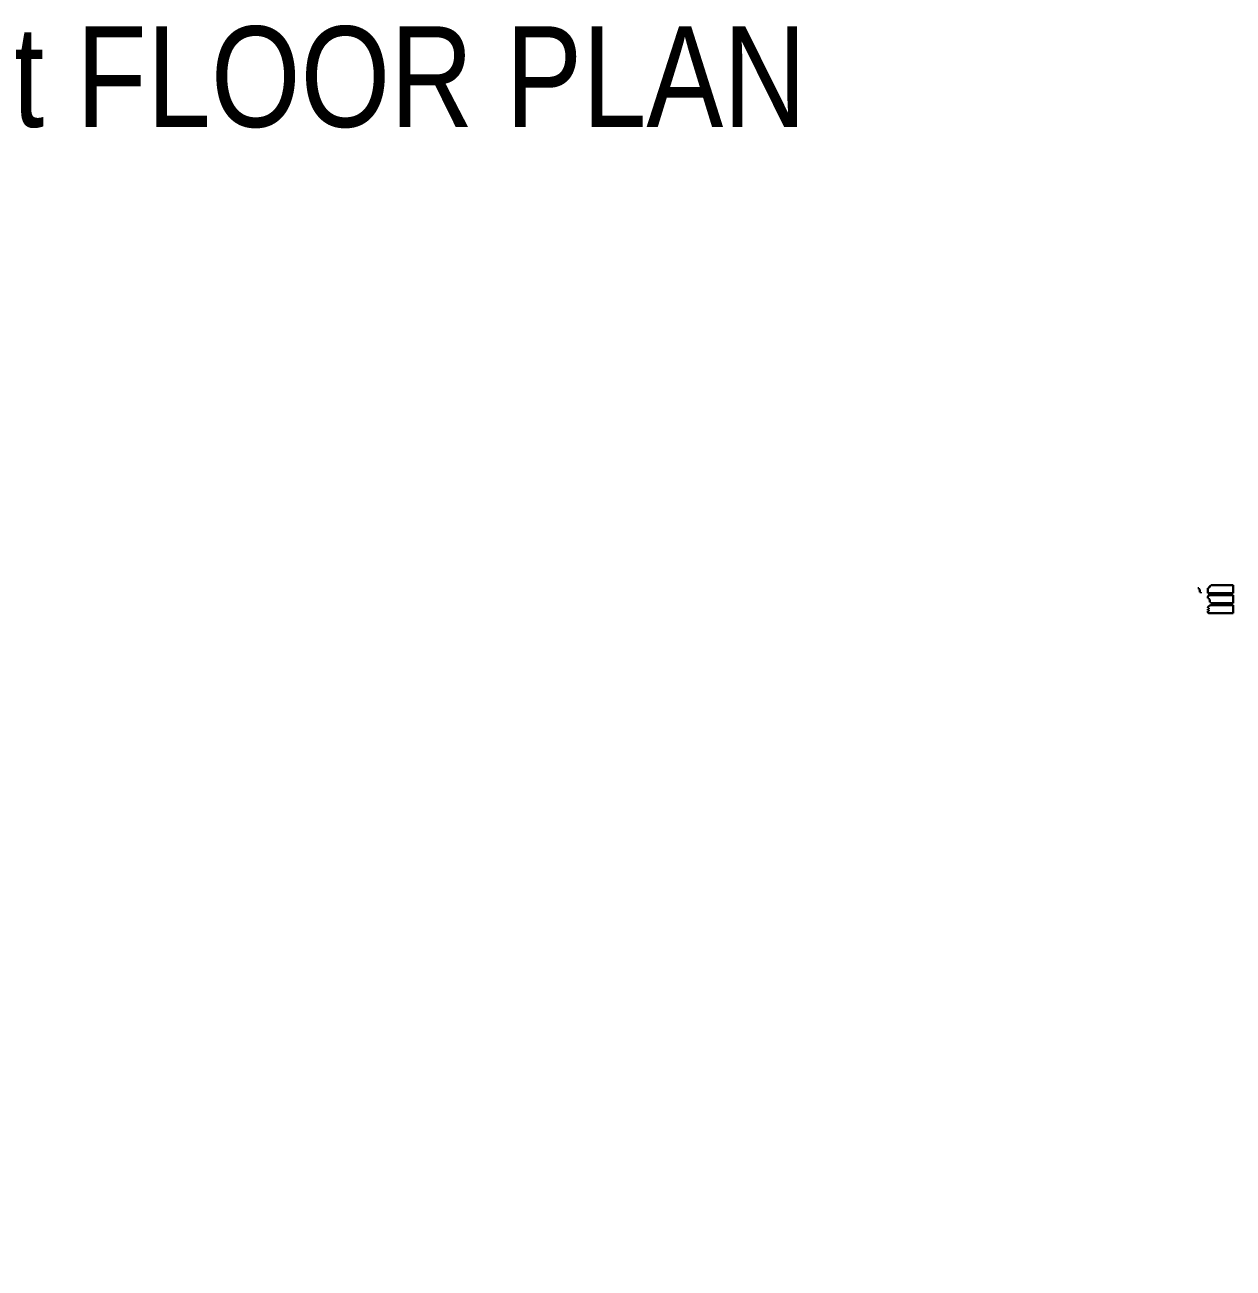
# Model space of a CAD drawing. Header units: metres. Extents: x 2217 to 2595, y -381 to -273.
# Drawn here: x 2313.12 to 2325.13, y -375.17 to -362.81 of the extents above; entities that cross this region are included whole.
import ezdxf

# ---------------------------------------------------------------- set-up
doc = ezdxf.new("R2010")
doc.units = ezdxf.units.M
doc.header["$LTSCALE"] = 0.5
doc.header["$MEASUREMENT"] = 0
doc.layers.add('A-Wall', color=7, linetype='Continuous', lineweight=30)
doc.layers.add('A-WIN', color=132, linetype='Continuous')
doc.layers.add('Frame', color=4, linetype='Continuous')
doc.styles.add('ariel', font='ARIALN.TTF', dxfattribs={"width": 2})

msp = doc.modelspace()

# ---------------------------------------------------------------- hatches: boundary and pattern name
at = {"layer": 'A-WIN', "ltscale": 0.5}
h = msp.add_hatch(dxfattribs=at)
h.set_pattern_fill('DOTS', color=256)
h.paths.add_polyline_path([(2317.0609, -371.2903), (2317.0609, -370.9355), (2316.9109, -370.9355), (2316.9109, -371.2903)], flags=9)
h = msp.add_hatch(dxfattribs=at)
h.set_pattern_fill('DOTS', color=256)
h.paths.add_polyline_path([(2317.0609, -375.1653), (2317.0609, -374.8105), (2316.9109, -374.8105), (2316.9109, -375.1653)], flags=25)

# ---------------------------------------------------------------- linework, layer by layer
at = {"layer": 'A-Wall', "ltscale": 0.5}
for p, q in [((2324.7766, -368.4044), (2324.7866, -368.4044)), ((2324.7866, -368.4044), (2324.7866, -368.4094)), ((2324.7866, -368.4044), (2324.7866, -368.4144)), ((2324.7966, -368.4344), (2324.7966, -368.4244)), ((2324.8766, -368.4044), (2324.8766, -368.4544)), ((2324.8866, -368.4044), (2324.8766, -368.4044)), ((2325.1266, -368.3744), (2324.9066, -368.3744)), ((2324.9066, -368.3844), (2324.9066, -368.3744)), ((2325.1266, -368.4544), (2325.1266, -368.3744)), ((2324.7966, -368.4444), (2324.7966, -368.4344)), ((2324.7966, -368.4444), (2324.8066, -368.4444)), ((2324.8066, -368.4444), (2324.8066, -368.4544)), ((2324.8766, -368.4544), (2325.1266, -368.4544)), ((2324.8766, -368.4944), (2324.8766, -368.5044)), ((2324.8766, -368.5044), (2324.8866, -368.5044)), ((2324.8866, -368.5044), (2324.8866, -368.5094)), ((2324.8866, -368.5044), (2324.8866, -368.5144)), ((2325.1266, -368.4744), (2324.8966, -368.4744)), ((2324.8966, -368.5344), (2324.8966, -368.5244)), ((2324.8966, -368.5444), (2324.8966, -368.5344)), ((2324.8966, -368.5444), (2324.9066, -368.5444)), ((2324.9066, -368.5444), (2324.9066, -368.5544)), ((2324.9066, -368.5544), (2325.1266, -368.5544)), ((2325.1266, -368.5544), (2325.1266, -368.4744)), ((2324.8766, -368.6044), (2324.8866, -368.6044)), ((2324.8766, -368.6144), (2324.8766, -368.6244)), ((2324.8866, -368.6144), (2324.8766, -368.6144)), ((2324.8766, -368.6244), (2324.8866, -368.6244)), ((2324.8866, -368.6344), (2324.8766, -368.6344)), ((2324.8766, -368.6344), (2324.8766, -368.6444)), ((2324.8866, -368.6044), (2324.8866, -368.6144)), ((2324.8866, -368.6244), (2324.8866, -368.6344)), ((2324.8866, -368.6544), (2325.1266, -368.6544)), ((2325.1266, -368.5744), (2324.9066, -368.5744)), ((2325.1266, -368.6544), (2325.1266, -368.5744))]:
    msp.add_line(p, q, dxfattribs=at)
for centre, radius, start, end in [((2324.7851, -368.4259), 0.0116, 7.27467, 82.72533), ((2324.9066, -368.4044), 0.02, 90, 180), ((2324.8966, -368.4944), 0.02, 90, 180), ((2324.8851, -368.5259), 0.0116, 7.27467, 82.72533), ((2324.9066, -368.6044), 0.03, 90, 180), ((2324.8866, -368.6444), 0.01, 180, 270)]:
    msp.add_arc(centre, radius, start, end, dxfattribs=at)

# ---------------------------------------------------------------- texts
at = {"layer": 'Frame', "color": 3, "style": 'ariel'}
msp.add_text('1st FLOOR PLAN', height=1, dxfattribs=at).set_placement((2311.7821, -363.8208))

doc.saveas('drawing.dxf')
